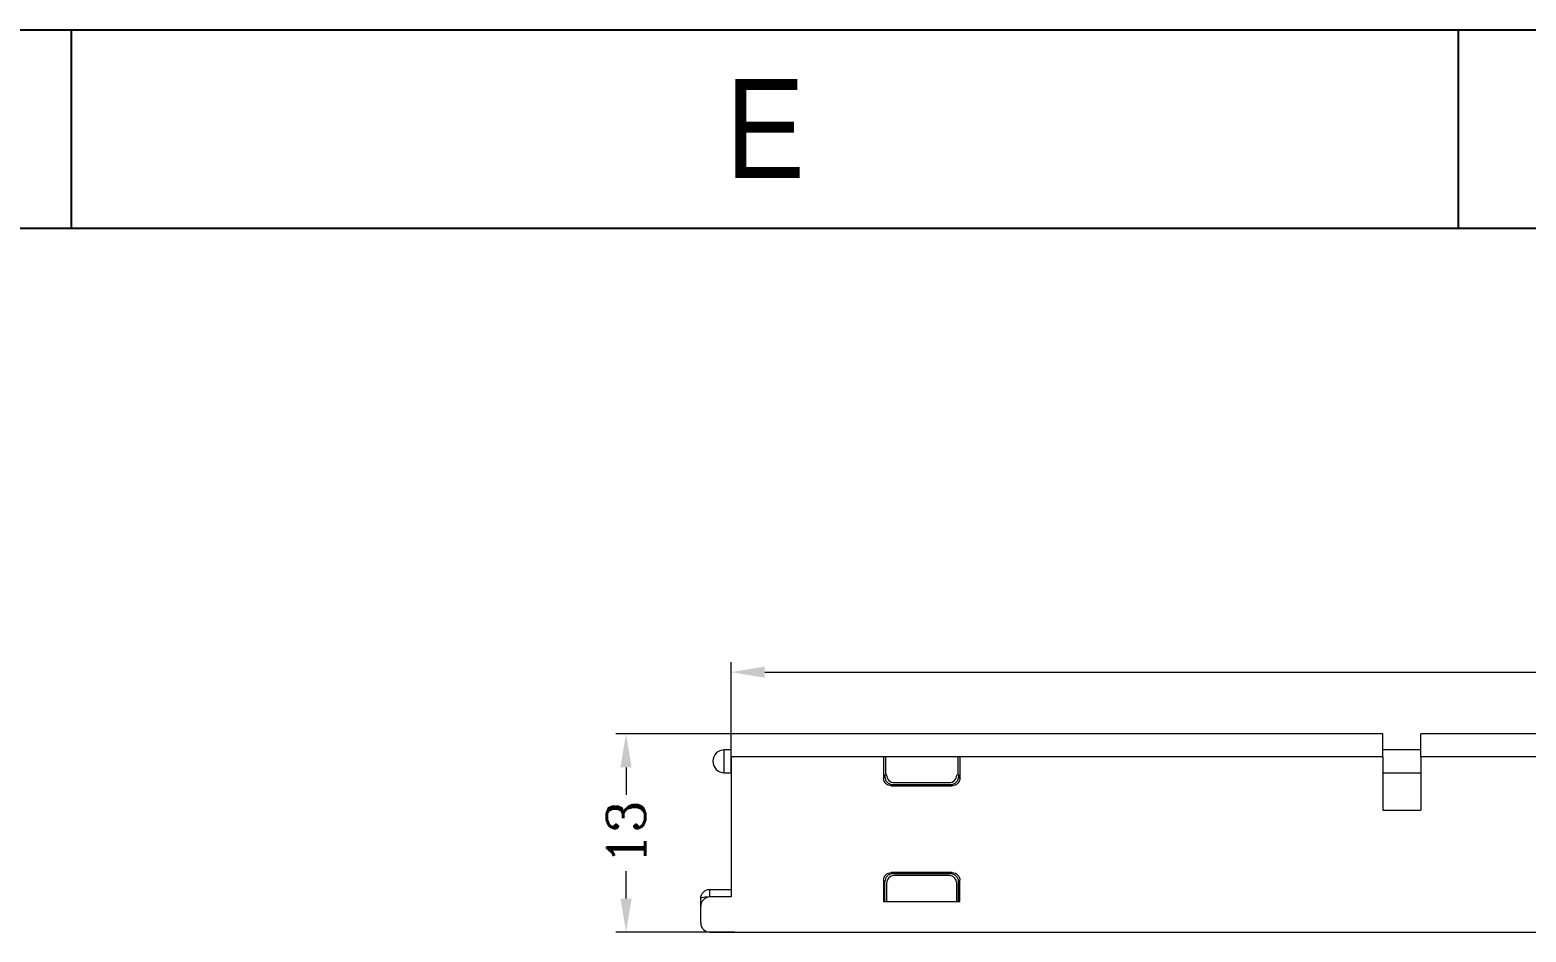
# Model space of a CAD drawing. Header units: millimetres. Extents: x -195 to 1349, y 148 to 750.
# Drawn here: x 119.2 to 217.3, y 680.8 to 739.9 of the extents above; entities that cross this region are included whole.
import ezdxf
from ezdxf.enums import TextEntityAlignment as Align

# ---------------------------------------------------------------- set-up
doc = ezdxf.new("R2010")
doc.units = ezdxf.units.MM
doc.layers.get('0').update_dxf_attribs({"linetype": 'CONTINUOUS'})
doc.layers.get('Defpoints').update_dxf_attribs({"linetype": 'CONTINUOUS'})
doc.layers.add('100', color=7, linetype='CONTINUOUS', true_color=0xffffff)
doc.styles.add('ROMANC', font='romanc.shx', dxfattribs={"bigfont": 'gbcbig.shx'})
doc.styles.add('TEXTSTYLE_0', font='txt', dxfattribs={"width": 0.8})
doc.dimstyles.new('副本 YanXiu', dxfattribs={"dimtxt": 2.5, "dimasz": 2.2, "dimexe": 0.66, "dimexo": 0.66, "dimgap": 0.66, "dimtad": 0, "dimdsep": 46, "dimtxsty": 'ROMANC', "dimcen": 0, "dimclrd": 131, "dimclre": 131, "dimclrt": 42, "dimazin": 2, "dimtfac": 1, "dimtofl": 0, "dimtmove": 0, "dimatfit": 3, "dimfxl": 1, "dimlwd": 5, "dimlwe": 5, "dimarcsym": 0})

# ---------------------------------------------------------------- blocks, each defined once
blk = doc.blocks.new('SUN_6HWZ35TKK40GSGJE8VEUYAXIAKM')
at = {"color": 7, "linetype": 'Continuous'}
for p, q in [((-594, 420), (0, 420)), ((-350, 410), (-350, 420)), ((-280, 410), (-280, 420)), ((-584, 410), (-10, 410))]:
    blk.add_line(p, q, dxfattribs=at)
at = {"color": 2, "linetype": 'Continuous', "style": 'TEXTSTYLE_0', "width": 1.2}
blk.add_text('E', height=5, dxfattribs=at).set_placement((-316.986, 412.526), (-312.986, 412.526), align=Align.FIT)
blk = doc.blocks.new('*D110')
at = {"color": 131, "lineweight": 5, "transparency": 16777216}
for p, q in [((165.185, 691.256), (165.185, 698.457)), ((325.182, 691.256), (325.182, 698.457)), ((167.385, 697.797), (241.487, 697.797)), ((322.982, 697.797), (248.879, 697.797))]:
    blk.add_line(p, q, dxfattribs=at)
at = {"color": 131, "lineweight": 18, "transparency": 16777216}
for points in [[(167.385, 698.164), (167.385, 697.431), (165.185, 697.797)], [(322.982, 698.164), (322.982, 697.431), (325.182, 697.797)]]:
    blk.add_solid(points, dxfattribs=at)
at = {"layer": 'Defpoints', "color": 0, "lineweight": 18, "transparency": 16777216}
for p in [(325.182, 697.797), (165.185, 690.596), (325.182, 690.596)]:
    blk.add_point(p, dxfattribs=at)
at = {"color": 42, "lineweight": 18, "transparency": 16777216, "insert": (245.183, 697.797), "char_height": 2.5, "attachment_point": 5, "style": 'ROMANC'}
blk.add_mtext('160', dxfattribs=at)
blk = doc.blocks.new('*D111')
at = {"color": 131, "lineweight": 5, "transparency": 16777216}
for p, q in [((165.413, 693.753), (157.628, 693.753)), ((158.288, 691.553), (158.288, 689.758)), ((158.288, 682.953), (158.288, 684.748)), ((165.413, 680.753), (157.628, 680.753))]:
    blk.add_line(p, q, dxfattribs=at)
at = {"color": 131, "lineweight": 18, "transparency": 16777216}
for points in [[(157.921, 691.553), (158.655, 691.553), (158.288, 693.753)], [(157.921, 682.953), (158.655, 682.953), (158.288, 680.753)]]:
    blk.add_solid(points, dxfattribs=at)
at = {"layer": 'Defpoints', "color": 0, "lineweight": 18, "transparency": 16777216}
for p in [(166.073, 693.753), (158.288, 680.753), (166.073, 680.753)]:
    blk.add_point(p, dxfattribs=at)
at = {"color": 42, "lineweight": 18, "transparency": 16777216, "insert": (158.288, 687.253), "char_height": 2.5, "attachment_point": 5, "rotation": 90, "style": 'ROMANC'}
blk.add_mtext('13', dxfattribs=at)

msp = doc.modelspace()

# ---------------------------------------------------------------- linework, layer by layer
at = {"layer": '100', "color": 7, "linetype": 'Continuous', "lineweight": 18}
for p, q in [((207.934, 693.753), (165.185, 693.753)), ((165.185, 692.253), (165.185, 693.753)), ((207.934, 692.253), (207.934, 693.753)), ((242.883, 693.753), (210.433, 693.753)), ((210.433, 692.253), (210.433, 693.753)), ((165.185, 692.703), (164.735, 692.703)), ((165.185, 692.253), (165.185, 683.053)), ((175.184, 692.253), (175.184, 690.852)), ((180.184, 692.253), (175.184, 692.253)), ((175.305, 692.253), (175.305, 691.053)), ((180.064, 692.253), (180.064, 691.053)), ((180.184, 692.253), (180.184, 690.852)), ((210.433, 692.703), (207.934, 692.703)), ((207.934, 692.253), (207.934, 688.753)), ((210.433, 692.253), (210.433, 688.753)), ((164.735, 691.203), (165.185, 691.203)), ((175.271, 691.053), (175.305, 691.053)), ((175.271, 691.053), (175.271, 690.939)), ((175.386, 691.053), (175.305, 691.053)), ((180.064, 691.053), (179.983, 691.053)), ((180.098, 691.053), (180.064, 691.053)), ((180.098, 691.053), (180.098, 690.939)), ((207.934, 691.203), (210.433, 691.203)), ((175.684, 690.353), (179.685, 690.353)), ((175.77, 690.439), (179.598, 690.439)), ((175.884, 690.554), (179.485, 690.554)), ((207.934, 688.753), (210.433, 688.753)), ((175.184, 684.154), (175.184, 682.753)), ((179.685, 684.653), (175.684, 684.653)), ((179.598, 684.567), (175.77, 684.567)), ((179.485, 684.452), (175.884, 684.452)), ((180.184, 682.753), (180.184, 684.154)), ((163.785, 683.553), (165.185, 683.553)), ((175.271, 682.753), (175.271, 684.067)), ((175.386, 682.753), (175.386, 683.954)), ((179.983, 682.753), (179.983, 683.954)), ((180.098, 682.753), (180.098, 684.067)), ((163.185, 682.453), (163.185, 682.953)), ((163.185, 681.353), (163.185, 682.453)), ((165.185, 683.053), (163.785, 683.053)), ((175.184, 682.753), (180.184, 682.753)), ((163.785, 680.753), (326.582, 680.753))]:
    msp.add_line(p, q, dxfattribs=at)
at = {"layer": '100', "color": 7, "linetype": 'Continuous', "lineweight": 13}
for p, q in [((164.735, 691.203), (164.735, 692.703)), ((175.184, 692.253), (165.185, 692.253)), ((207.934, 692.253), (180.184, 692.253)), ((242.883, 692.253), (210.433, 692.253)), ((175.184, 690.852), (175.271, 690.939)), ((175.684, 690.353), (175.77, 690.439)), ((179.685, 690.353), (179.598, 690.439)), ((180.184, 690.852), (180.098, 690.939)), ((175.184, 684.154), (175.271, 684.067)), ((175.684, 684.653), (175.77, 684.567)), ((179.685, 684.653), (179.598, 684.567)), ((180.184, 684.154), (180.098, 684.067)), ((163.785, 683.053), (163.785, 683.553))]:
    msp.add_line(p, q, dxfattribs=at)
at = {"layer": '100', "color": 7, "linetype": 'Continuous', "lineweight": 18}
for centre, radius, start, end in [((164.735, 691.953), 0.75, 90, 270), ((163.785, 682.453), 0.6, 90, 180), ((163.785, 681.353), 0.6, 180, 270)]:
    msp.add_arc(centre, radius, start, end, dxfattribs=at)
at = {"layer": '100', "color": 7, "linetype": 'Continuous', "lineweight": 18, "extrusion": (0, 0, -1)}
msp.add_arc((-163.785, 682.953), 0.6, 0.00007, 90, dxfattribs=at)
at = {"layer": '100', "color": 7, "linetype": 'Continuous', "lineweight": 18}
for centre, major_axis, ratio, start_param, end_param in [((175.887, 691.056), (-0.356, -0.356), 0.992433, 5.500684, 7.064785), ((179.481, 691.056), (0.356, -0.356), 0.992433, 5.501585, 7.065687), ((175.772, 690.94), (0.355, 0.355), 0.997265, 2.357564, 3.925621), ((179.597, 690.94), (-0.355, 0.355), 0.997265, 2.357564, 3.925621), ((175.772, 684.066), (0.355, -0.355), 0.997265, 2.357564, 3.925621), ((175.887, 683.95), (-0.356, 0.356), 0.992433, 5.501585, 7.064785), ((179.481, 683.95), (0.356, 0.356), 0.992433, 5.501585, 7.064785), ((179.597, 684.066), (-0.355, -0.355), 0.997265, 2.357564, 3.925621)]:
    msp.add_ellipse(centre, major_axis=major_axis, ratio=ratio, start_param=start_param, end_param=end_param, dxfattribs=at)
at = {"layer": '100', "color": 7, "linetype": 'Continuous', "lineweight": 18, "extrusion": (0, 0, -1)}
for centre, major_axis in [((175.685, 690.854), (0.355, 0.355)), ((179.684, 690.854), (-0.355, 0.355)), ((175.685, 684.152), (0.355, -0.355)), ((179.684, 684.152), (-0.355, -0.355))]:
    msp.add_ellipse(centre, major_axis=major_axis, ratio=0.997265, start_param=2.357564, end_param=3.925621, dxfattribs=at)
at = {"layer": '100', "color": 7, "linetype": 'Continuous', "lineweight": 13}
msp.add_ellipse((163.785, 682.953), major_axis=(-0.6, 0), ratio=0.166664, start_param=4.712389, end_param=6.283191, dxfattribs=at)

# ---------------------------------------------------------------- block references
at = {"xscale": 1.3, "yscale": 1.3, "zscale": 1.3}
msp.add_blockref('SUN_6HWZ35TKK40GSGJE8VEUYAXIAKM', (576.904, 193.911), dxfattribs=at)

# ---------------------------------------------------------------- dimensions: what is measured, and where the dimension line sits
at = {"lineweight": 18}
dim = msp.add_linear_dim(base=(325.182, 697.797), p1=(165.185, 690.596), p2=(325.182, 690.596), dimstyle='副本 YanXiu', dxfattribs=at)
dim.commit()
dim.dimension.update_dxf_attribs({"geometry": '*D110', "text_midpoint": (245.183, 697.797)})
dim = msp.add_linear_dim(base=(158.288, 680.753), p1=(166.073, 693.753), p2=(166.073, 680.753), angle=90, dimstyle='副本 YanXiu', dxfattribs=at)
dim.commit()
dim.dimension.update_dxf_attribs({"geometry": '*D111', "text_midpoint": (158.288, 687.253)})

doc.saveas('drawing.dxf')
